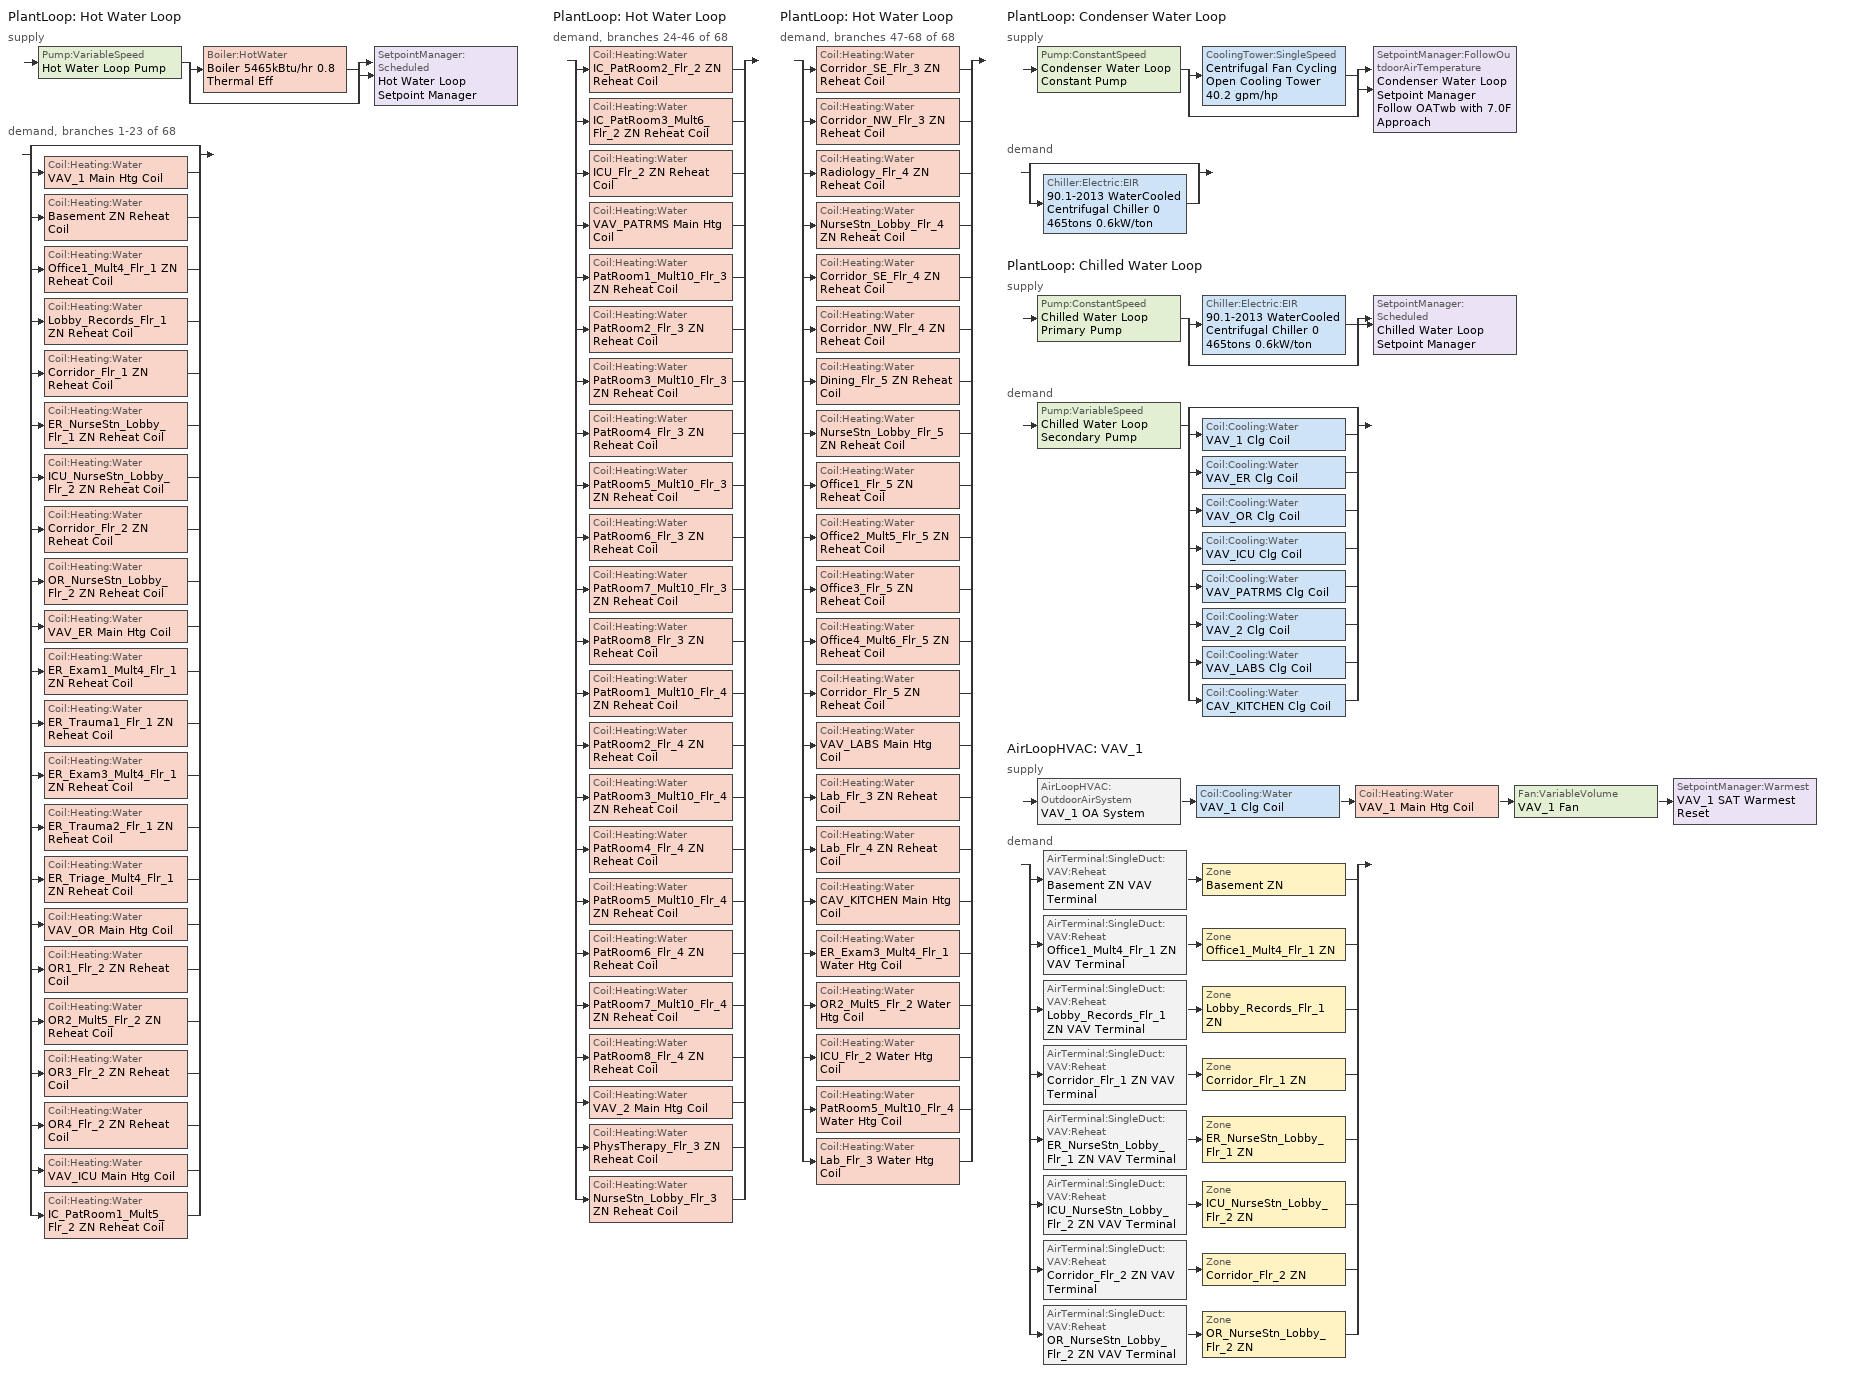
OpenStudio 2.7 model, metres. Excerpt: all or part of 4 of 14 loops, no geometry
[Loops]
PlantLoop 'Hot Water Loop'
 supply: Pump:VariableSpeed 'Hot Water Loop Pump' > split
  | Boiler:HotWater 'Boiler 5465kBtu/hr 0.8 Thermal Eff'
  | bypass
  join > SetpointManager:Scheduled 'Hot Water Loop Setpoint Manager'
 demand, branches 1-23 of 68: split
  | bypass
  | Coil:Heating:Water 'VAV_1 Main Htg Coil'
  | Coil:Heating:Water 'Basement ZN Reheat Coil'
  | Coil:Heating:Water 'Office1_Mult4_Flr_1 ZN Reheat Coil'
  | Coil:Heating:Water 'Lobby_Records_Flr_1 ZN Reheat Coil'
  | Coil:Heating:Water 'Corridor_Flr_1 ZN Reheat Coil'
  | Coil:Heating:Water 'ER_NurseStn_Lobby_Flr_1 ZN Reheat Coil'
  | Coil:Heating:Water 'ICU_NurseStn_Lobby_Flr_2 ZN Reheat Coil'
  | Coil:Heating:Water 'Corridor_Flr_2 ZN Reheat Coil'
  | Coil:Heating:Water 'OR_NurseStn_Lobby_Flr_2 ZN Reheat Coil'
  | Coil:Heating:Water 'VAV_ER Main Htg Coil'
  | Coil:Heating:Water 'ER_Exam1_Mult4_Flr_1 ZN Reheat Coil'
  | Coil:Heating:Water 'ER_Trauma1_Flr_1 ZN Reheat Coil'
  | Coil:Heating:Water 'ER_Exam3_Mult4_Flr_1 ZN Reheat Coil'
  | Coil:Heating:Water 'ER_Trauma2_Flr_1 ZN Reheat Coil'
  | Coil:Heating:Water 'ER_Triage_Mult4_Flr_1 ZN Reheat Coil'
  | Coil:Heating:Water 'VAV_OR Main Htg Coil'
  | Coil:Heating:Water 'OR1_Flr_2 ZN Reheat Coil'
  | Coil:Heating:Water 'OR2_Mult5_Flr_2 ZN Reheat Coil'
  | Coil:Heating:Water 'OR3_Flr_2 ZN Reheat Coil'
  | Coil:Heating:Water 'OR4_Flr_2 ZN Reheat Coil'
  | Coil:Heating:Water 'VAV_ICU Main Htg Coil'
  | Coil:Heating:Water 'IC_PatRoom1_Mult5_Flr_2 ZN Reheat Coil'
PlantLoop 'Hot Water Loop'
 demand, branches 24-46 of 68: split
  | Coil:Heating:Water 'IC_PatRoom2_Flr_2 ZN Reheat Coil'
  | Coil:Heating:Water 'IC_PatRoom3_Mult6_Flr_2 ZN Reheat Coil'
  | Coil:Heating:Water 'ICU_Flr_2 ZN Reheat Coil'
  | Coil:Heating:Water 'VAV_PATRMS Main Htg Coil'
  | Coil:Heating:Water 'PatRoom1_Mult10_Flr_3 ZN Reheat Coil'
  | Coil:Heating:Water 'PatRoom2_Flr_3 ZN Reheat Coil'
  | Coil:Heating:Water 'PatRoom3_Mult10_Flr_3 ZN Reheat Coil'
  | Coil:Heating:Water 'PatRoom4_Flr_3 ZN Reheat Coil'
  | Coil:Heating:Water 'PatRoom5_Mult10_Flr_3 ZN Reheat Coil'
  | Coil:Heating:Water 'PatRoom6_Flr_3 ZN Reheat Coil'
  | Coil:Heating:Water 'PatRoom7_Mult10_Flr_3 ZN Reheat Coil'
  | Coil:Heating:Water 'PatRoom8_Flr_3 ZN Reheat Coil'
  | Coil:Heating:Water 'PatRoom1_Mult10_Flr_4 ZN Reheat Coil'
  | Coil:Heating:Water 'PatRoom2_Flr_4 ZN Reheat Coil'
  | Coil:Heating:Water 'PatRoom3_Mult10_Flr_4 ZN Reheat Coil'
  | Coil:Heating:Water 'PatRoom4_Flr_4 ZN Reheat Coil'
  | Coil:Heating:Water 'PatRoom5_Mult10_Flr_4 ZN Reheat Coil'
  | Coil:Heating:Water 'PatRoom6_Flr_4 ZN Reheat Coil'
  | Coil:Heating:Water 'PatRoom7_Mult10_Flr_4 ZN Reheat Coil'
  | Coil:Heating:Water 'PatRoom8_Flr_4 ZN Reheat Coil'
  | Coil:Heating:Water 'VAV_2 Main Htg Coil'
  | Coil:Heating:Water 'PhysTherapy_Flr_3 ZN Reheat Coil'
  | Coil:Heating:Water 'NurseStn_Lobby_Flr_3 ZN Reheat Coil'
PlantLoop 'Hot Water Loop'
 demand, branches 47-68 of 68: split
  | Coil:Heating:Water 'Corridor_SE_Flr_3 ZN Reheat Coil'
  | Coil:Heating:Water 'Corridor_NW_Flr_3 ZN Reheat Coil'
  | Coil:Heating:Water 'Radiology_Flr_4 ZN Reheat Coil'
  | Coil:Heating:Water 'NurseStn_Lobby_Flr_4 ZN Reheat Coil'
  | Coil:Heating:Water 'Corridor_SE_Flr_4 ZN Reheat Coil'
  | Coil:Heating:Water 'Corridor_NW_Flr_4 ZN Reheat Coil'
  | Coil:Heating:Water 'Dining_Flr_5 ZN Reheat Coil'
  | Coil:Heating:Water 'NurseStn_Lobby_Flr_5 ZN Reheat Coil'
  | Coil:Heating:Water 'Office1_Flr_5 ZN Reheat Coil'
  | Coil:Heating:Water 'Office2_Mult5_Flr_5 ZN Reheat Coil'
  | Coil:Heating:Water 'Office3_Flr_5 ZN Reheat Coil'
  | Coil:Heating:Water 'Office4_Mult6_Flr_5 ZN Reheat Coil'
  | Coil:Heating:Water 'Corridor_Flr_5 ZN Reheat Coil'
  | Coil:Heating:Water 'VAV_LABS Main Htg Coil'
  | Coil:Heating:Water 'Lab_Flr_3 ZN Reheat Coil'
  | Coil:Heating:Water 'Lab_Flr_4 ZN Reheat Coil'
  | Coil:Heating:Water 'CAV_KITCHEN Main Htg Coil'
  | Coil:Heating:Water 'ER_Exam3_Mult4_Flr_1 Water Htg Coil'
  | Coil:Heating:Water 'OR2_Mult5_Flr_2 Water Htg Coil'
  | Coil:Heating:Water 'ICU_Flr_2 Water Htg Coil'
  | Coil:Heating:Water 'PatRoom5_Mult10_Flr_4 Water Htg Coil'
  | Coil:Heating:Water 'Lab_Flr_3 Water Htg Coil'
PlantLoop 'Condenser Water Loop'
 supply: Pump:ConstantSpeed 'Condenser Water Loop Constant Pump' > split
  | CoolingTower:SingleSpeed 'Centrifugal Fan Cycling Open Cooling Tower 40.2 gpm/hp'
  | bypass
  join > SetpointManager:FollowOutdoorAirTemperature 'Condenser Water Loop Setpoint Manager Follow OATwb with 7.0F Approach'
 demand: split
  | bypass
  | Chiller:Electric:EIR '90.1-2013 WaterCooled  Centrifugal Chiller 0 465tons 0.6kW/ton'
PlantLoop 'Chilled Water Loop'
 supply: Pump:ConstantSpeed 'Chilled Water Loop Primary Pump' > split
  | Chiller:Electric:EIR '90.1-2013 WaterCooled  Centrifugal Chiller 0 465tons 0.6kW/ton'
  | bypass
  join > SetpointManager:Scheduled 'Chilled Water Loop Setpoint Manager'
 demand: Pump:VariableSpeed 'Chilled Water Loop Secondary Pump' > split
  | bypass
  | Coil:Cooling:Water 'VAV_1 Clg Coil'
  | Coil:Cooling:Water 'VAV_ER Clg Coil'
  | Coil:Cooling:Water 'VAV_OR Clg Coil'
  | Coil:Cooling:Water 'VAV_ICU Clg Coil'
  | Coil:Cooling:Water 'VAV_PATRMS Clg Coil'
  | Coil:Cooling:Water 'VAV_2 Clg Coil'
  | Coil:Cooling:Water 'VAV_LABS Clg Coil'
  | Coil:Cooling:Water 'CAV_KITCHEN Clg Coil'
AirLoopHVAC 'VAV_1'
 supply: AirLoopHVAC:OutdoorAirSystem 'VAV_1 OA System' > Coil:Cooling:Water 'VAV_1 Clg Coil' > Coil:Heating:Water 'VAV_1 Main Htg Coil' > Fan:VariableVolume 'VAV_1 Fan' > SetpointManager:Warmest 'VAV_1 SAT Warmest Reset'
 demand: split
  | AirTerminal:SingleDuct:VAV:Reheat 'Basement ZN VAV Terminal' > Zone 'Basement ZN'
  | AirTerminal:SingleDuct:VAV:Reheat 'Office1_Mult4_Flr_1 ZN VAV Terminal' > Zone 'Office1_Mult4_Flr_1 ZN'
  | AirTerminal:SingleDuct:VAV:Reheat 'Lobby_Records_Flr_1 ZN VAV Terminal' > Zone 'Lobby_Records_Flr_1 ZN'
  | AirTerminal:SingleDuct:VAV:Reheat 'Corridor_Flr_1 ZN VAV Terminal' > Zone 'Corridor_Flr_1 ZN'
  | AirTerminal:SingleDuct:VAV:Reheat 'ER_NurseStn_Lobby_Flr_1 ZN VAV Terminal' > Zone 'ER_NurseStn_Lobby_Flr_1 ZN'
  | AirTerminal:SingleDuct:VAV:Reheat 'ICU_NurseStn_Lobby_Flr_2 ZN VAV Terminal' > Zone 'ICU_NurseStn_Lobby_Flr_2 ZN'
  | AirTerminal:SingleDuct:VAV:Reheat 'Corridor_Flr_2 ZN VAV Terminal' > Zone 'Corridor_Flr_2 ZN'
  | AirTerminal:SingleDuct:VAV:Reheat 'OR_NurseStn_Lobby_Flr_2 ZN VAV Terminal' > Zone 'OR_NurseStn_Lobby_Flr_2 ZN'
[Sizing:Zone] Zone Cooling Design Supply Air Temperature Input Method=SupplyAirTemperature; Zone Cooling Design Supply Air Temperature {C}=12.7778; Zone Cooling Design Supply Air Temperature Difference {deltaC}=11.11; Zone Heating Design Supply Air Temperature Input Method=SupplyAirTemperature; Zone Heating Design Supply Air Temperature {C}=40; Zone Heating Design Supply Air Temperature Difference {deltaC}=11.11; Zone Cooling Design Supply Air Humidity Ratio {kg-H2O/kg-air}=0.0085; Zone Heating Design Supply Air Humidity Ratio {kg-H2O/kg-air}=0.008; Cooling Design Air Flow Method=DesignDayWithLimit; Heating Design Air Flow Method=DesignDay; Account for Dedicated Outdoor Air System=No; Dedicated Outdoor Air System Control Strategy=NeutralSupplyAir; Dedicated Outdoor Air Low Setpoint Temperature for Design {C}=autosize; Dedicated Outdoor Air High Setpoint Temperature for Design {C}=autosize
Corridor_Flr_1 ZN; Corridor_Flr_2 ZN; ER_NurseStn_Lobby_Flr_1 ZN; ICU_NurseStn_Lobby_Flr_2 ZN; Lobby_Records_Flr_1 ZN; Office1_Mult4_Flr_1 ZN; OR_NurseStn_Lobby_Flr_2 ZN
[Zone equipment]
Basement ZN: Basement ZN VAV Terminal
Corridor_Flr_1 ZN: Corridor_Flr_1 ZN VAV Terminal
Corridor_Flr_2 ZN: Corridor_Flr_2 ZN VAV Terminal
ER_NurseStn_Lobby_Flr_1 ZN: ER_NurseStn_Lobby_Flr_1 ZN VAV Terminal
ICU_NurseStn_Lobby_Flr_2 ZN: ICU_NurseStn_Lobby_Flr_2 ZN VAV Terminal
Lobby_Records_Flr_1 ZN: Lobby_Records_Flr_1 ZN VAV Terminal
Office1_Mult4_Flr_1 ZN: Office1_Mult4_Flr_1 ZN VAV Terminal
OR_NurseStn_Lobby_Flr_2 ZN: OR_NurseStn_Lobby_Flr_2 ZN VAV Terminal
[PlantLoop] Glycol Concentration=0; Plant Loop Volume {m3}=Autocalculate; Load Distribution Scheme=Optimal
Name | Fluid Type | Minimum Loop Temperature {C} | Maximum Loop Temperature {C} | Common Pipe Simulation
Hot Water Loop | Water | 10
Condenser Water Loop |  | 5 | 80
Chilled Water Loop |  | 1 | 40 | CommonPipe
[Sizing:Plant] Sizing Option=NonCoincident; Zone Timesteps in Averaging Window=1; Coincident Sizing Factor Mode=None
Name | Loop Type | Design Loop Exit Temperature {C} | Loop Design Temperature Difference {deltaC}
Hot Water Loop | Heating | 82.2222 | 11.1111
Condenser Water Loop | Condenser | 29.4444 | 5.55556
Chilled Water Loop | Cooling | 6.66667 | 5.61111
[SetpointManager:Scheduled] Control Variable=Temperature
Name | Schedule | Setpoint Node or NodeList
Hot Water Loop Setpoint Manager | Hot Water Loop Temp - 180F | Hot Water Loop Supply Outlet Node
Chilled Water Loop Setpoint Manager | Chilled Water Loop Temp - 44F | Chilled Water Loop Supply Outlet Node
[Pump:VariableSpeed] Pump Control Type=Intermittent; Skin Loss Radiative Fraction=0.5; Design Power Sizing Method=PowerPerFlowPerPressure; Design Electric Power per Unit Flow Rate {W/(m3/s)}=348701.1; Design Shaft Power per Unit Flow Rate per Unit Head {W-s/m3-Pa}=1.28205; Design Minimum Flow Rate Fraction=0
Name | Rated Pump Head {Pa} | Motor Efficiency | Fraction of Motor Inefficiencies to Fluid Stream | Coefficient 1 of the Part Load Performance Curve | Coefficient 2 of the Part Load Performance Curve | Coefficient 3 of the Part Load Performance Curve | Coefficient 4 of the Part Load Performance Curve
Hot Water Loop Pump | 179344 | 0.924
Chilled Water Loop Secondary Pump | 134508 | 0.93 | 0 | 0 | 0.0205 | 0.4101 | 0.5753
[Boiler:HotWater]
Boiler 5465kBtu/hr 0.8 Thermal Eff: Fuel Type=NaturalGas; Nominal Thermal Efficiency=0.8; Efficiency Curve Temperature Evaluation Variable=LeavingBoiler; Normalized Boiler Efficiency Curve=Boiler with Minimum Turndown; Design Water Outlet Temperature {C}=82.2222; Minimum Part Load Ratio=0; Maximum Part Load Ratio=1.2; Optimum Part Load Ratio=1; Water Outlet Upper Temperature Limit {C}=95; Boiler Flow Mode=LeavingSetpointModulated; Parasitic Electric Load {W}=0; Sizing Factor=1
[SetpointManager:FollowOutdoorAirTemperature]
Condenser Water Loop Setpoint Manager Follow OATwb with 7.0F Approach: Control Variable=Temperature; Reference Temperature Type=OutdoorAirWetBulb; Offset Temperature Difference {deltaC}=3.88889; Maximum Setpoint Temperature {C}=29.4444; Minimum Setpoint Temperature {C}=21.1111; Setpoint Node or NodeList=Condenser Water Loop Supply Outlet Node
[Pump:ConstantSpeed] Rated Flow Rate {m3/s}=autosize; Rated Power Consumption {W}=autosize; Fraction of Motor Inefficiencies to Fluid Stream=0; Pump Control Type=Intermittent; Design Power Sizing Method=PowerPerFlowPerPressure; Design Electric Power per Unit Flow Rate {W/(m3/s)}=348701.1; Design Shaft Power per Unit Flow Rate per Unit Head {W-s/m3-Pa}=1.28205
Name | Rated Pump Head {Pa} | Motor Efficiency
Condenser Water Loop Constant Pump | 148557 | 0.936
Chilled Water Loop Primary Pump | 44836 | 0.917
[CoolingTower:SingleSpeed]
Centrifugal Fan Cycling Open Cooling Tower 40.2 gpm/hp: Design Water Flow Rate {m3/s}=autosize; Design Air Flow Rate {m3/s}=autosize; Fan Power at Design Air Flow Rate {W}=23553.9; U-Factor Times Area Value at Design Air Flow Rate {W/K}=autosize; Air Flow Rate in Free Convection Regime {m3/s}=autosize; U-Factor Times Area Value at Free Convection Air Flow Rate {W/K}=autosize; Performance Input Method=UFactorTimesAreaAndDesignWaterFlowRate; Free Convection Capacity {W}=0; Basin Heater Capacity {W/K}=0; Evaporation Loss Mode=LossFactor; Evaporation Loss Factor {percent/K}=0.2; Drift Loss Percent {percent}=0.008; Blowdown Calculation Mode=ConcentrationRatio; Blowdown Concentration Ratio=3; Capacity Control=FanCycling; Number of Cells=2; Cell Control=MinimalCell; Cell Minimum  Water Flow Rate Fraction=0.33; Cell Maximum Water Flow Rate Fraction=2.5; Sizing Factor=1; Free Convection Air Flow Rate Sizing Factor=0.1; Free Convection U-Factor Times Area Value Sizing Factor=0.1; Heat Rejection Capacity and Nominal Capacity Sizing Ratio=1.25; Free Convection Nominal Capacity Sizing Factor=0.1; Design Inlet Air Dry-Bulb Temperature {C}=35; Design Inlet Air Wet-Bulb Temperature {C}=25.6; Design Approach Temperature {deltaC}=autosize; Design Range Temperature {deltaC}=autosize
[Chiller:Electric:EIR]
90.1-2013 WaterCooled  Centrifugal Chiller 0 465tons 0.6kW/ton: Reference Capacity {W}=Autosize; Reference COP {W/W}=6.28036; Reference Leaving Chilled Water Temperature {C}=6.66667; Reference Entering Condenser Fluid Temperature {C}=35; Cooling Capacity Function of Temperature Curve=WaterCooled_Centrifugal_Chiller_2010_PathB_CAPFT; Electric Input to Cooling Output Ratio Function of Temperature Curve=WaterCooled_Centrifugal_Chiller_2010_PathB_EIRFT; Electric Input to Cooling Output Ratio Function of Part Load Ratio Curve=ChlrWtrCentPathAAllEIRRatio_fQRatio; Minimum Part Load Ratio=0.15; Maximum Part Load Ratio=1; Optimum Part Load Ratio=1; Minimum Unloading Ratio=0.25; Condenser Type=WaterCooled; Leaving Chilled Water Lower Temperature Limit {C}=2.22222; Chiller Flow Mode=ConstantFlow; Design Heat Recovery Water Flow Rate {m3/s}=0; Sizing Factor=1; Basin Heater Capacity {W/K}=0; Basin Heater Setpoint Temperature {C}=10
[AirLoopHVAC]
VAV_1: Availability Schedule=Hospital HVACOperationSchd; Design Supply Air Flow Rate {m3/s}=AutoSize
[Sizing:System]
VAV_1: Type of Load to Size On=Sensible; Design Outdoor Air Flow Rate {m3/s}=5.36321; Central Heating Maximum System Air Flow Ratio=0.3; Preheat Design Temperature {C}=7.22222; Preheat Design Humidity Ratio {kg-H2O/kg-Air}=0.008; Precool Design Temperature {C}=12.7778; Precool Design Humidity Ratio {kg-H2O/kg-Air}=0.008; Central Cooling Design Supply Air Temperature {C}=12.7778; Central Heating Design Supply Air Temperature {C}=12.7778; Sizing Option=Coincident; 100% Outdoor Air in Cooling=No; 100% Outdoor Air in Heating=No; Central Cooling Design Supply Air Humidity Ratio {kg-H2O/kg-Air}=0.0085; Central Heating Design Supply Air Humidity Ratio {kg-H2O/kg-Air}=0.008; Cooling Design Air Flow Method=DesignDay; Cooling Design Air Flow Rate {m3/s}=0; Heating Design Air Flow Method=DesignDay; Heating Design Air Flow Rate {m3/s}=0; System Outdoor Air Method=ZoneSum; Zone Maximum Outdoor Air Fraction=1; Cooling Supply Air Flow Rate Per Floor Area {m3/s-m2}=0.00996765; Cooling Fraction of Autosized Cooling Supply Air Flow Rate=1; Cooling Supply Air Flow Rate Per Unit Cooling Capacity {m3/s-W}=3.94755e-05; Heating Supply Air Flow Rate Per Floor Area {m3/s-m2}=0.00996765; Heating Fraction of Autosized Heating Supply Air Flow Rate=1; Heating Fraction of Autosized Cooling Supply Air Flow Rate=1; Heating Supply Air Flow Rate Per Unit Heating Capacity {m3/s-W}=3.15882e-05; Cooling Design Capacity Method=CoolingDesignCapacity; Cooling Design Capacity {W}=autosize; Cooling Design Capacity Per Floor Area {W/m2}=234.7; Fraction of Autosized Cooling Design Capacity=1; Heating Design Capacity Method=HeatingDesignCapacity; Heating Design Capacity {W}=autosize; Heating Design Capacity Per Floor Area {W/m2}=157; Fraction of Autosized Heating Design Capacity=1; Central Cooling Capacity Control Method=OnOff
[Fan:VariableVolume]
VAV_1 Fan: Availability Schedule=Always On Discrete; Fan Total Efficiency=0.61165; Pressure Rise {Pa}=1389.92; Maximum Flow Rate {m3/s}=Autosize; Fan Power Minimum Flow Rate Input Method=Fraction; Fan Power Minimum Flow Fraction=0.25; Fan Power Minimum Air Flow Rate {m3/s}=0; Motor Efficiency=0.941; Motor In Airstream Fraction=1; Fan Power Coefficient 1=0.04076; Fan Power Coefficient 2=0.0881; Fan Power Coefficient 3=-0.0729; Fan Power Coefficient 4=0.9437; Fan Power Coefficient 5=0
[Coil:Heating:Water] Availability Schedule=Always On Discrete; Rated Inlet Water Temperature {C}=82.2222; Rated Outlet Water Temperature {C}=71.1111
Name | Rated Inlet Air Temperature {C} | Rated Outlet Air Temperature {C}
VAV_1 Main Htg Coil; VAV_ER Main Htg Coil; VAV_OR Main Htg Coil; VAV_ICU Main Htg Coil; VAV_PATRMS Main Htg Coil; VAV_2 Main Htg Coil; VAV_LABS Main Htg Coil | 7.22222 | 12.7778
Basement ZN Reheat Coil; Office1_Mult4_Flr_1 ZN Reheat Coil; Lobby_Records_Flr_1 ZN Reheat Coil; Corridor_Flr_1 ZN Reheat Coil; ER_NurseStn_Lobby_Flr_1 ZN Reheat Coil; ICU_NurseStn_Lobby_Flr_2 ZN Reheat Coil; Corridor_Flr_2 ZN Reheat Coil; OR_NurseStn_Lobby_Flr_2 ZN Reheat Coil; ER_Exam1_Mult4_Flr_1 ZN Reheat Coil; ER_Trauma1_Flr_1 ZN Reheat Coil; ER_Exam3_Mult4_Flr_1 ZN Reheat Coil; ER_Trauma2_Flr_1 ZN Reheat Coil; ER_Triage_Mult4_Flr_1 ZN Reheat Coil; OR1_Flr_2 ZN Reheat Coil; OR2_Mult5_Flr_2 ZN Reheat Coil; OR3_Flr_2 ZN Reheat Coil; OR4_Flr_2 ZN Reheat Coil; IC_PatRoom1_Mult5_Flr_2 ZN Reheat Coil; IC_PatRoom2_Flr_2 ZN Reheat Coil; IC_PatRoom3_Mult6_Flr_2 ZN Reheat Coil; ICU_Flr_2 ZN Reheat Coil; PatRoom1_Mult10_Flr_3 ZN Reheat Coil; PatRoom2_Flr_3 ZN Reheat Coil; PatRoom3_Mult10_Flr_3 ZN Reheat Coil; PatRoom4_Flr_3 ZN Reheat Coil; PatRoom5_Mult10_Flr_3 ZN Reheat Coil; PatRoom6_Flr_3 ZN Reheat Coil; PatRoom7_Mult10_Flr_3 ZN Reheat Coil; PatRoom8_Flr_3 ZN Reheat Coil; PatRoom1_Mult10_Flr_4 ZN Reheat Coil; PatRoom2_Flr_4 ZN Reheat Coil; PatRoom3_Mult10_Flr_4 ZN Reheat Coil; PatRoom4_Flr_4 ZN Reheat Coil; PatRoom5_Mult10_Flr_4 ZN Reheat Coil; PatRoom6_Flr_4 ZN Reheat Coil; PatRoom7_Mult10_Flr_4 ZN Reheat Coil; PatRoom8_Flr_4 ZN Reheat Coil; PhysTherapy_Flr_3 ZN Reheat Coil; NurseStn_Lobby_Flr_3 ZN Reheat Coil; Corridor_SE_Flr_3 ZN Reheat Coil; Corridor_NW_Flr_3 ZN Reheat Coil; Radiology_Flr_4 ZN Reheat Coil; NurseStn_Lobby_Flr_4 ZN Reheat Coil; Corridor_SE_Flr_4 ZN Reheat Coil; Corridor_NW_Flr_4 ZN Reheat Coil; Dining_Flr_5 ZN Reheat Coil; NurseStn_Lobby_Flr_5 ZN Reheat Coil; Office1_Flr_5 ZN Reheat Coil; Office2_Mult5_Flr_5 ZN Reheat Coil; Office3_Flr_5 ZN Reheat Coil; Office4_Mult6_Flr_5 ZN Reheat Coil; Corridor_Flr_5 ZN Reheat Coil; Lab_Flr_3 ZN Reheat Coil; Lab_Flr_4 ZN Reheat Coil | 12.7778 | 40
CAV_KITCHEN Main Htg Coil | 12.8 | 40
ER_Exam3_Mult4_Flr_1 Water Htg Coil; OR2_Mult5_Flr_2 Water Htg Coil; ICU_Flr_2 Water Htg Coil; PatRoom5_Mult10_Flr_4 Water Htg Coil; Lab_Flr_3 Water Htg Coil | 16.6 | 32.2
[Controller:WaterCoil] Minimum Actuated Flow {m3/s}=0
Name | Water Coil | Action | Controller Convergence Tolerance {deltaC}
VAV_1 Main Htg Coil Controller | VAV_1 Main Htg Coil | Normal | 0.0001
VAV_1 Clg Coil Controller | VAV_1 Clg Coil | Reverse
Basement ZN Reheat Coil Controller | Basement ZN Reheat Coil | Normal | 0.0001
Office1_Mult4_Flr_1 ZN Reheat Coil Controller | Office1_Mult4_Flr_1 ZN Reheat Coil | Normal | 0.0001
Lobby_Records_Flr_1 ZN Reheat Coil Controller | Lobby_Records_Flr_1 ZN Reheat Coil | Normal | 0.0001
Corridor_Flr_1 ZN Reheat Coil Controller | Corridor_Flr_1 ZN Reheat Coil | Normal | 0.0001
ER_NurseStn_Lobby_Flr_1 ZN Reheat Coil Controller | ER_NurseStn_Lobby_Flr_1 ZN Reheat Coil | Normal | 0.0001
ICU_NurseStn_Lobby_Flr_2 ZN Reheat Coil Controller | ICU_NurseStn_Lobby_Flr_2 ZN Reheat Coil | Normal | 0.0001
Corridor_Flr_2 ZN Reheat Coil Controller | Corridor_Flr_2 ZN Reheat Coil | Normal | 0.0001
OR_NurseStn_Lobby_Flr_2 ZN Reheat Coil Controller | OR_NurseStn_Lobby_Flr_2 ZN Reheat Coil | Normal | 0.0001
VAV_ER Main Htg Coil Controller | VAV_ER Main Htg Coil | Normal | 0.0001
VAV_ER Clg Coil Controller | VAV_ER Clg Coil | Reverse
ER_Exam1_Mult4_Flr_1 ZN Reheat Coil Controller | ER_Exam1_Mult4_Flr_1 ZN Reheat Coil | Normal | 0.0001
ER_Trauma1_Flr_1 ZN Reheat Coil Controller | ER_Trauma1_Flr_1 ZN Reheat Coil | Normal | 0.0001
ER_Exam3_Mult4_Flr_1 ZN Reheat Coil Controller | ER_Exam3_Mult4_Flr_1 ZN Reheat Coil | Normal | 0.0001
ER_Trauma2_Flr_1 ZN Reheat Coil Controller | ER_Trauma2_Flr_1 ZN Reheat Coil | Normal | 0.0001
ER_Triage_Mult4_Flr_1 ZN Reheat Coil Controller | ER_Triage_Mult4_Flr_1 ZN Reheat Coil | Normal | 0.0001
VAV_OR Main Htg Coil Controller | VAV_OR Main Htg Coil | Normal | 0.0001
VAV_OR Clg Coil Controller | VAV_OR Clg Coil | Reverse
OR1_Flr_2 ZN Reheat Coil Controller | OR1_Flr_2 ZN Reheat Coil | Normal | 0.0001
OR2_Mult5_Flr_2 ZN Reheat Coil Controller | OR2_Mult5_Flr_2 ZN Reheat Coil | Normal | 0.0001
OR3_Flr_2 ZN Reheat Coil Controller | OR3_Flr_2 ZN Reheat Coil | Normal | 0.0001
OR4_Flr_2 ZN Reheat Coil Controller | OR4_Flr_2 ZN Reheat Coil | Normal | 0.0001
VAV_ICU Main Htg Coil Controller | VAV_ICU Main Htg Coil | Normal | 0.0001
VAV_ICU Clg Coil Controller | VAV_ICU Clg Coil | Reverse
IC_PatRoom1_Mult5_Flr_2 ZN Reheat Coil Controller | IC_PatRoom1_Mult5_Flr_2 ZN Reheat Coil | Normal | 0.0001
IC_PatRoom2_Flr_2 ZN Reheat Coil Controller | IC_PatRoom2_Flr_2 ZN Reheat Coil | Normal | 0.0001
IC_PatRoom3_Mult6_Flr_2 ZN Reheat Coil Controller | IC_PatRoom3_Mult6_Flr_2 ZN Reheat Coil | Normal | 0.0001
ICU_Flr_2 ZN Reheat Coil Controller | ICU_Flr_2 ZN Reheat Coil | Normal | 0.0001
VAV_PATRMS Main Htg Coil Controller | VAV_PATRMS Main Htg Coil | Normal | 0.0001
VAV_PATRMS Clg Coil Controller | VAV_PATRMS Clg Coil | Reverse
PatRoom1_Mult10_Flr_3 ZN Reheat Coil Controller | PatRoom1_Mult10_Flr_3 ZN Reheat Coil | Normal | 0.0001
PatRoom2_Flr_3 ZN Reheat Coil Controller | PatRoom2_Flr_3 ZN Reheat Coil | Normal | 0.0001
PatRoom3_Mult10_Flr_3 ZN Reheat Coil Controller | PatRoom3_Mult10_Flr_3 ZN Reheat Coil | Normal | 0.0001
PatRoom4_Flr_3 ZN Reheat Coil Controller | PatRoom4_Flr_3 ZN Reheat Coil | Normal | 0.0001
PatRoom5_Mult10_Flr_3 ZN Reheat Coil Controller | PatRoom5_Mult10_Flr_3 ZN Reheat Coil | Normal | 0.0001
PatRoom6_Flr_3 ZN Reheat Coil Controller | PatRoom6_Flr_3 ZN Reheat Coil | Normal | 0.0001
PatRoom7_Mult10_Flr_3 ZN Reheat Coil Controller | PatRoom7_Mult10_Flr_3 ZN Reheat Coil | Normal | 0.0001
PatRoom8_Flr_3 ZN Reheat Coil Controller | PatRoom8_Flr_3 ZN Reheat Coil | Normal | 0.0001
PatRoom1_Mult10_Flr_4 ZN Reheat Coil Controller | PatRoom1_Mult10_Flr_4 ZN Reheat Coil | Normal | 0.0001
PatRoom2_Flr_4 ZN Reheat Coil Controller | PatRoom2_Flr_4 ZN Reheat Coil | Normal | 0.0001
PatRoom3_Mult10_Flr_4 ZN Reheat Coil Controller | PatRoom3_Mult10_Flr_4 ZN Reheat Coil | Normal | 0.0001
PatRoom4_Flr_4 ZN Reheat Coil Controller | PatRoom4_Flr_4 ZN Reheat Coil | Normal | 0.0001
PatRoom5_Mult10_Flr_4 ZN Reheat Coil Controller | PatRoom5_Mult10_Flr_4 ZN Reheat Coil | Normal | 0.0001
PatRoom6_Flr_4 ZN Reheat Coil Controller | PatRoom6_Flr_4 ZN Reheat Coil | Normal | 0.0001
PatRoom7_Mult10_Flr_4 ZN Reheat Coil Controller | PatRoom7_Mult10_Flr_4 ZN Reheat Coil | Normal | 0.0001
PatRoom8_Flr_4 ZN Reheat Coil Controller | PatRoom8_Flr_4 ZN Reheat Coil | Normal | 0.0001
VAV_2 Main Htg Coil Controller | VAV_2 Main Htg Coil | Normal | 0.0001
VAV_2 Clg Coil Controller | VAV_2 Clg Coil | Reverse
PhysTherapy_Flr_3 ZN Reheat Coil Controller | PhysTherapy_Flr_3 ZN Reheat Coil | Normal | 0.0001
NurseStn_Lobby_Flr_3 ZN Reheat Coil Controller | NurseStn_Lobby_Flr_3 ZN Reheat Coil | Normal | 0.0001
Corridor_SE_Flr_3 ZN Reheat Coil Controller | Corridor_SE_Flr_3 ZN Reheat Coil | Normal | 0.0001
Corridor_NW_Flr_3 ZN Reheat Coil Controller | Corridor_NW_Flr_3 ZN Reheat Coil | Normal | 0.0001
Radiology_Flr_4 ZN Reheat Coil Controller | Radiology_Flr_4 ZN Reheat Coil | Normal | 0.0001
NurseStn_Lobby_Flr_4 ZN Reheat Coil Controller | NurseStn_Lobby_Flr_4 ZN Reheat Coil | Normal | 0.0001
Corridor_SE_Flr_4 ZN Reheat Coil Controller | Corridor_SE_Flr_4 ZN Reheat Coil | Normal | 0.0001
Corridor_NW_Flr_4 ZN Reheat Coil Controller | Corridor_NW_Flr_4 ZN Reheat Coil | Normal | 0.0001
Dining_Flr_5 ZN Reheat Coil Controller | Dining_Flr_5 ZN Reheat Coil | Normal | 0.0001
NurseStn_Lobby_Flr_5 ZN Reheat Coil Controller | NurseStn_Lobby_Flr_5 ZN Reheat Coil | Normal | 0.0001
Office1_Flr_5 ZN Reheat Coil Controller | Office1_Flr_5 ZN Reheat Coil | Normal | 0.0001
Office2_Mult5_Flr_5 ZN Reheat Coil Controller | Office2_Mult5_Flr_5 ZN Reheat Coil | Normal | 0.0001
Office3_Flr_5 ZN Reheat Coil Controller | Office3_Flr_5 ZN Reheat Coil | Normal | 0.0001
Office4_Mult6_Flr_5 ZN Reheat Coil Controller | Office4_Mult6_Flr_5 ZN Reheat Coil | Normal | 0.0001
Corridor_Flr_5 ZN Reheat Coil Controller | Corridor_Flr_5 ZN Reheat Coil | Normal | 0.0001
VAV_LABS Main Htg Coil Controller | VAV_LABS Main Htg Coil | Normal | 0.0001
VAV_LABS Clg Coil Controller | VAV_LABS Clg Coil | Reverse
Lab_Flr_3 ZN Reheat Coil Controller | Lab_Flr_3 ZN Reheat Coil | Normal | 0.0001
Lab_Flr_4 ZN Reheat Coil Controller | Lab_Flr_4 ZN Reheat Coil | Normal | 0.0001
CAV_KITCHEN Main Htg Coil Controller | CAV_KITCHEN Main Htg Coil | Normal | 0.0001
CAV_KITCHEN Clg Coil Controller | CAV_KITCHEN Clg Coil | Reverse
ER_Exam3_Mult4_Flr_1 Water Htg Coil Controller | ER_Exam3_Mult4_Flr_1 Water Htg Coil | Normal | 0.0001
OR2_Mult5_Flr_2 Water Htg Coil Controller | OR2_Mult5_Flr_2 Water Htg Coil | Normal | 0.0001
ICU_Flr_2 Water Htg Coil Controller | ICU_Flr_2 Water Htg Coil | Normal | 0.0001
PatRoom5_Mult10_Flr_4 Water Htg Coil Controller | PatRoom5_Mult10_Flr_4 Water Htg Coil | Normal | 0.0001
Lab_Flr_3 Water Htg Coil Controller | Lab_Flr_3 Water Htg Coil | Normal | 0.0001
[Coil:Cooling:Water] Availability Schedule=Always On Discrete; Design Inlet Water Temperature {C}=Autosize; Heat Exchanger Configuration=CrossFlow
VAV_1 Clg Coil; VAV_ER Clg Coil; VAV_OR Clg Coil; VAV_ICU Clg Coil; VAV_PATRMS Clg Coil; VAV_2 Clg Coil; VAV_LABS Clg Coil; CAV_KITCHEN Clg Coil
[Controller:OutdoorAir]
VAV_1 OA Controller: Minimum Outdoor Air Flow Rate {m3/s}=autosize; Maximum Outdoor Air Flow Rate {m3/s}=Autosize; Economizer Control Type=DifferentialEnthalpy; Economizer Control Action Type=ModulateFlow; Lockout Type=NoLockout; Minimum Limit Type=FixedMinimum; Minimum Outdoor Air Schedule=Hospital BLDG_OA_FRAC_SCH; Controller Mechanical Ventilation=VAV_1 Vent Controller; High Humidity Control=No; Heat Recovery Bypass Control Type=BypassWhenOAFlowGreaterThanMinimum
[Controller:MechanicalVentilation]
VAV_1 Vent Controller: Availability Schedule=Always On Discrete; System Outdoor Air Method=ZoneSum
[AirLoopHVAC:OutdoorAirSystem]
VAV_1 OA System: Controller=VAV_1 OA Controller
[AirTerminal:SingleDuct:VAV:Reheat] Availability Schedule=Always On Discrete; Maximum Air Flow Rate {m3/s}=AutoSize; Zone Minimum Air Flow Input Method=Constant; Fixed Minimum Air Flow Rate {m3/s}=0; Maximum Hot Water or Steam Flow Rate {m3/s}=AutoSize; Minimum Hot Water or Steam Flow Rate {m3/s}=0; Convergence Tolerance=0.001; Damper Heating Action=ReverseWithLimits; Maximum Flow per Zone Floor Area During Reheat {m3/s-m2}=AutoSize; Maximum Flow Fraction During Reheat=0.5; Maximum Reheat Air Temperature {C}=40; Control For Outdoor Air=No
Name | Constant Minimum Air Flow Fraction | Reheat Coil
Basement ZN VAV Terminal | 0.593076 | Basement ZN Reheat Coil
Office1_Mult4_Flr_1 ZN VAV Terminal | 0.2 | Office1_Mult4_Flr_1 ZN Reheat Coil
Lobby_Records_Flr_1 ZN VAV Terminal | 0.315473 | Lobby_Records_Flr_1 ZN Reheat Coil
Corridor_Flr_1 ZN VAV Terminal | 0.487947 | Corridor_Flr_1 ZN Reheat Coil
ER_NurseStn_Lobby_Flr_1 ZN VAV Terminal | 0.247981 | ER_NurseStn_Lobby_Flr_1 ZN Reheat Coil
ICU_NurseStn_Lobby_Flr_2 ZN VAV Terminal | 0.237228 | ICU_NurseStn_Lobby_Flr_2 ZN Reheat Coil
Corridor_Flr_2 ZN VAV Terminal | 0.439549 | Corridor_Flr_2 ZN Reheat Coil
OR_NurseStn_Lobby_Flr_2 ZN VAV Terminal | 0.263691 | OR_NurseStn_Lobby_Flr_2 ZN Reheat Coil
[SetpointManager:Warmest]
VAV_1 SAT Warmest Reset: Control Variable=Temperature; Minimum Setpoint Temperature {C}=12.7778; Maximum Setpoint Temperature {C}=15.5556; Strategy=MaximumTemperature; Setpoint Node or NodeList=VAV_1 Supply Outlet Node
[Schedule:Ruleset]
Name | Default Day Schedule | Summer Design Day Schedule | Winter Design Day Schedule
Hot Water Loop Temp - 180F | Hot Water Loop Temp - 180F Default
Chilled Water Loop Temp - 44F | Chilled Water Loop Temp - 44F Default
Hospital HVACOperationSchd | Hospital HVACOperationSchd Default | Hospital HVACOperationSchd Summer Design Day | Hospital HVACOperationSchd Winter Design Day
Hospital BLDG_OA_FRAC_SCH | Hospital BLDG_OA_FRAC_SCH Default | Hospital BLDG_OA_FRAC_SCH Summer Design Day | Hospital BLDG_OA_FRAC_SCH Winter Design Day
[Schedule:Day]
Hot Water Loop Temp - 180F Default: 24, 0, 82.2222
Chilled Water Loop Temp - 44F Default: 24, 0, 6.66667
Hospital HVACOperationSchd Default; Hospital HVACOperationSchd Winter Design Day; Hospital HVACOperationSchd Summer Design Day: 24, 0, 1
Hospital BLDG_OA_FRAC_SCH Default: 24, 0, 0
Hospital BLDG_OA_FRAC_SCH Winter Design Day; Hospital BLDG_OA_FRAC_SCH Summer Design Day; Hospital BLDG_OA_FRAC_SCH WntrDsn|SmrDsn|Sat|Wkdy Day: 6, 0, 0, 18, 0, 0.25, 24, 0, 0
[Schedule:Rule]
Schedule Rule 29: Schedule Ruleset=Hospital BLDG_OA_FRAC_SCH; Rule Order=0; Day Schedule=Hospital BLDG_OA_FRAC_SCH WntrDsn|SmrDsn|Sat|Wkdy Day; Apply Monday=Yes; Apply Tuesday=Yes; Apply Wednesday=Yes; Apply Thursday=Yes; Apply Friday=Yes; Apply Saturday=Yes; Date Specification Type=DateRange; Start Month=1; Start Day=1; End Month=12; End Day=31
[Schedule:Constant]
Always On Discrete: Value=1
[Curve:Cubic]
Boiler with Minimum Turndown: Coefficient1 Constant=0.7791; Coefficient2 x=1.4745; Coefficient3 x**2=-2.5795; Coefficient4 x**3=1.3467; Minimum Value of x=0; Maximum Value of x=1.3
[Curve:Biquadratic] Minimum Value of x=5; Maximum Value of x=10; Minimum Value of y=17.78; Maximum Value of y=46.11
Name | Coefficient1 Constant | Coefficient2 x | Coefficient3 x**2 | Coefficient4 y | Coefficient5 y**2 | Coefficient6 x*y
WaterCooled_Centrifugal_Chiller_2010_PathB_CAPFT | 0.536234 | 0.005581 | -0.0013654 | 0.0488966 | -0.0012018 | 0.0010523
WaterCooled_Centrifugal_Chiller_2010_PathB_EIRFT | 1.08218 | 0.0042977 | -0.0013182 | -0.0260781 | 0.0008256 | -0.0006013
[Curve:Quadratic]
ChlrWtrCentPathAAllEIRRatio_fQRatio: Coefficient1 Constant=0.222149; Coefficient2 x=0.503156; Coefficient3 x**2=0.256905; Minimum Value of x=0.1; Maximum Value of x=1; Minimum Curve Output=0.28
